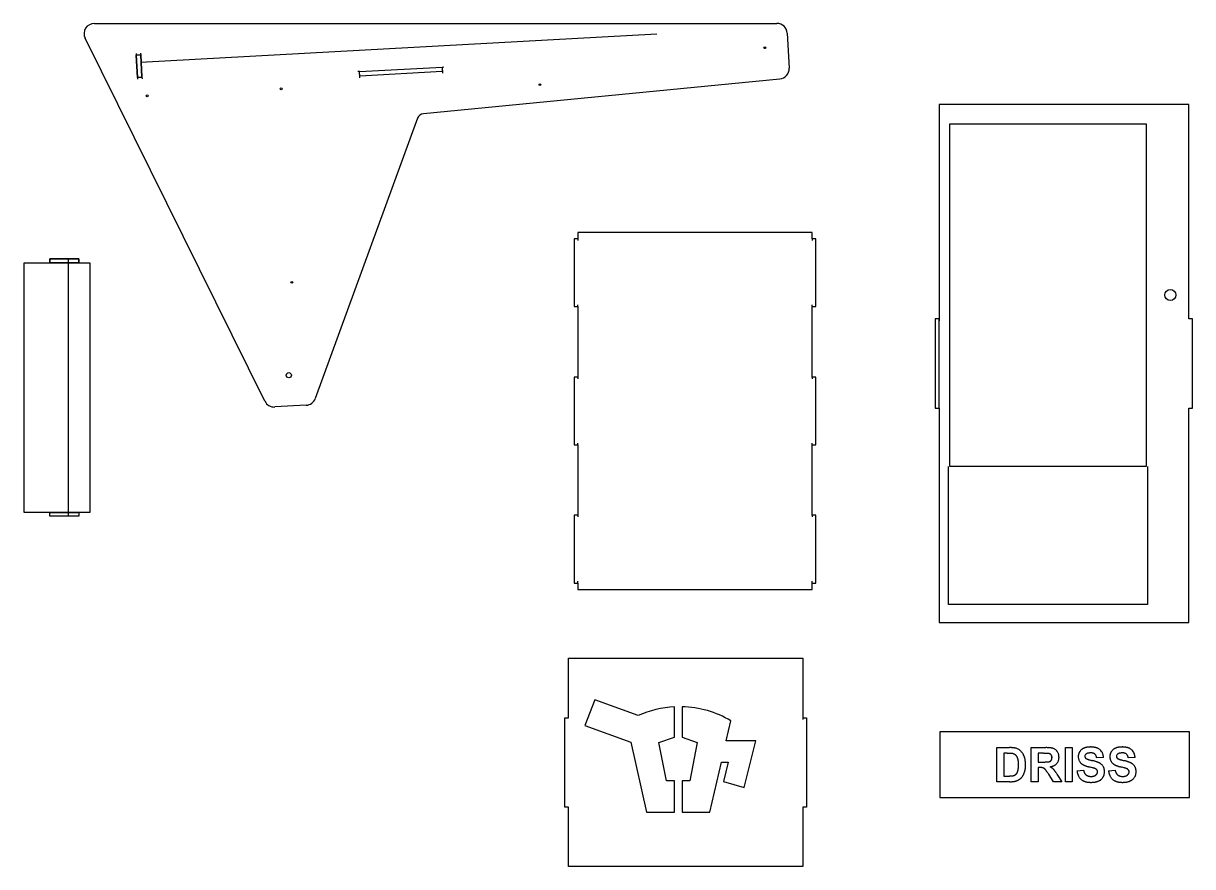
# Model space of a CAD drawing. Header units: millimetres. Extents: x 5372 to 11484, y -5080 to -3114.
# Drawn here: x 5372 to 8098, y -5080 to -3114 of the extents above; entities that cross this region are included whole.
import ezdxf

# ---------------------------------------------------------------- set-up
doc = ezdxf.new("R2010")
doc.units = ezdxf.units.MM
doc.header["$MEASUREMENT"] = 0
for name, color, linetype, true_color in [('engrave 20 mm', 5, 'Continuous', 0x0000ff), ('engrave 9.2 mm', 1, 'Continuous', 0xff0000), ('logo', 178, 'Continuous', 0x000000), ('pocket 9.2 mm', 203, 'Continuous', 0xbf3fff), ('text', 178, 'Continuous', 0x000000)]:
    doc.layers.add(name, color=color, linetype=linetype, true_color=true_color)

msp = doc.modelspace()

# ---------------------------------------------------------------- linework, layer by layer
at = {"layer": 'engrave 20 mm'}
for p, q in [((5537.3, -3113.9), (7128.7, -3113.9)), ((5935, -3995.1), (5515.8, -3148.5)), ((7152.6, -3136.6), (7157.1, -3218.4)), ((7135.5, -3243.6), (6304.6, -3324.8)), ((6291.1, -3335.3), (6052.5, -3988.7)), ((6664.7, -3616.1), (6655.7, -3616.1)), ((6655.7, -3616.1), (6655.7, -3774.1)), ((7210.7, -3601.2), (6664.7, -3601.2)), ((6664.7, -3601.2), (6664.7, -3616.1)), ((6664.7, -3616.1), (6664.7, -3620.1)), ((7210.7, -3616.1), (7210.7, -3601.2)), ((7210.7, -3616.1), (7210.7, -3620.1)), ((7219.7, -3616.1), (7210.7, -3616.1)), ((7219.7, -3774.1), (7219.7, -3616.1)), ((5433.5, -3672.3), (5437.5, -3672.3)), ((7989.9, -3747.2), (7989.9, -4147.2)), ((6655.7, -3774.1), (6664.7, -3774.1)), ((6664.7, -3774.1), (6664.7, -3770.1)), ((6664.7, -3774.1), (6664.7, -3938.5)), ((7210.7, -3774.1), (7210.7, -3770.1)), ((7210.7, -3938.5), (7210.7, -3774.1)), ((7210.7, -3774.1), (7219.7, -3774.1)), ((7506.9, -3803.2), (7506.9, -3807.2)), ((6664.7, -3938.5), (6655.7, -3938.5)), ((6655.7, -3938.5), (6655.7, -4096.5)), ((6664.7, -3938.5), (6664.7, -3942.5)), ((6664.7, -3938.5), (6664.7, -3942.5)), ((7210.7, -3938.5), (7210.7, -3942.5)), ((7219.7, -3938.5), (7210.7, -3938.5)), ((7219.7, -4096.5), (7219.7, -3938.5)), ((6031.3, -4004.4), (5957.8, -4008.4)), ((7506.9, -4011.2), (7506.9, -4007.2)), ((6655.7, -4096.5), (6664.7, -4096.5)), ((6664.7, -4096.5), (6664.7, -4092.5)), ((6664.7, -4096.5), (6664.7, -4092.5)), ((6664.7, -4096.5), (6664.7, -4260.9)), ((7210.7, -4096.5), (7210.7, -4092.5)), ((7210.7, -4260.9), (7210.7, -4096.5)), ((7210.7, -4096.5), (7219.7, -4096.5)), ((7989.9, -4147.2), (7531.9, -4147.2)), ((5373.5, -4176.4), (5371.9, -4176.4)), ((5433.5, -4254.3), (5437.5, -4254.3)), ((5501.5, -4254.3), (5497.5, -4254.3)), ((6664.7, -4260.9), (6655.7, -4260.9)), ((6655.7, -4260.9), (6655.7, -4418.9)), ((6664.7, -4260.9), (6664.7, -4264.9)), ((7210.7, -4260.9), (7210.7, -4264.9)), ((7219.7, -4260.9), (7210.7, -4260.9)), ((7219.7, -4418.9), (7219.7, -4260.9)), ((6664.7, -4418.9), (6664.7, -4414.9)), ((7210.7, -4418.9), (7210.7, -4414.9)), ((6655.7, -4418.9), (6664.7, -4418.9)), ((6664.7, -4418.9), (6664.7, -4433.8)), ((6664.7, -4433.8), (7210.7, -4433.8)), ((7210.7, -4433.8), (7210.7, -4418.9)), ((7210.7, -4418.9), (7219.7, -4418.9))]:
    msp.add_line(p, q, dxfattribs=at)
for points in [[(8088.9, -3803.2), (8088.9, -3303.2), (7506.9, -3303.2), (7506.9, -3803.2), (7497.9, -3803.2), (7497.9, -4011.2), (7506.9, -4011.2), (7506.9, -4511.2), (8088.9, -4511.2), (8088.9, -4011.2), (8097.9, -4011.2), (8097.9, -3803.2)], [(5433.5, -4254.3), (5373.5, -4254.3), (5373.5, -3672.3), (5433.5, -3672.3), (5433.5, -3663.3), (5501.5, -3663.3), (5501.5, -3672.3), (5526.5, -3672.3), (5526.5, -4254.3), (5501.5, -4254.3), (5501.5, -4263.3), (5433.5, -4263.3)], [(7508.3, -4918.7), (8090.3, -4918.7), (8090.3, -4765.7), (7508.3, -4765.7)]]:
    msp.add_lwpolyline(points, close=True, dxfattribs=at)
for points in [[(7531.9, -4147.2), (7531.9, -3348.2), (7989.9, -3348.2), (7989.9, -4147.2)], [(5497.5, -3672.3), (5501.5, -3672.3), (5501.5, -3671.6)], [(7189, -4733.2), (7198, -4733.2), (7198, -4941.2), (7189, -4941.2), (7189, -5080.2), (6643, -5080.2), (6643, -4941.2), (6634, -4941.2), (6634, -4733.2), (6643, -4733.2), (6643, -4594.2), (6682, -4594.2), (7150, -4594.2), (7189, -4594.2), (7189, -4733.2), (7189, -4737.2)]]:
    msp.add_lwpolyline(points, dxfattribs=at)
for centre, radius in [((7100.4, -3170.6), 2.1), ((5973, -3266.5), 2.1), ((6576.2, -3256.8), 2.1), ((5660.6, -3282.8), 2.1), ((5997.7, -3717.8), 2.1), ((8045.9, -3747.2), 13), ((5990.6, -3934.3), 6)]:
    msp.add_circle(centre, radius, dxfattribs=at)
for centre, radius, start, end in [((5537.3, -3137.9), 24, 90, 206.3397), ((7128.7, -3137.9), 24, 3.1411, 90), ((7133.1, -3219.7), 24, 275.5852, 3.1411), ((6306.1, -3340.7), 16, 95.5852, 159.9425), ((5956.5, -3984.5), 24, 206.3397, 273.1411), ((6030, -3980.4), 24, 273.1411, 339.9425)]:
    msp.add_arc(centre, radius, start, end, dxfattribs=at)
at = {"layer": 'engrave 9.2 mm'}
for p, q in [((5644.6, -3204.2), (6848.7, -3138.1)), ((5634.7, -3183.9), (5634.9, -3187.9)), ((5645.1, -3183.3), (5645.3, -3187.3)), ((6155.8, -3226.2), (6347.9, -3215.7)), ((6347.9, -3215.7), (6351.9, -3215.4)), ((6347.9, -3215.7), (6348.7, -3230)), ((5637.8, -3240), (5638, -3244)), ((5648.2, -3239.4), (5648.4, -3243.4)), ((6155.8, -3226.2), (6151.8, -3226.4)), ((6156.6, -3240.6), (6155.8, -3226.2)), ((6348.5, -3226), (6156.4, -3236.6)), ((5501.1, -3672.3), (5433.1, -3672.3)), ((5476.7, -4263.3), (5476.7, -3663.3)), ((7528.9, -4469.2), (7528.9, -4147.2)), ((7992.9, -4147.2), (7992.9, -4469.2)), ((5501.1, -4254.3), (5433.1, -4254.3)), ((7992.9, -4469.2), (7528.9, -4469.2))]:
    msp.add_line(p, q, dxfattribs=at)
msp.add_lwpolyline([(5645.3, -3187.1), (5634.9, -3187.7), (5637.8, -3240), (5648.2, -3239.4)], close=True, dxfattribs=at)
at = {"layer": 'logo'}
for p, q in [((6889.6, -4778.4), (6889.6, -4707.5)), ((6907.6, -4707.3), (6907.6, -4778.5)), ((6889.6, -4953.5), (6889.6, -4880)), ((6907.6, -4880), (6907.6, -4953.5))]:
    msp.add_line(p, q, dxfattribs=at)
for points in [[(6805.4, -4727.9), (6704.4, -4691), (6680.9, -4751.1), (6787.8, -4790), (6824.7, -4953.5), (6889.6, -4953.5)], [(6999.1, -4837), (7015.2, -4837), (7004.1, -4881.6), (7052.1, -4895.4), (7079.3, -4787.1), (7010.5, -4787.1), (7021.4, -4740.3)], [(6889.6, -4880), (6870.9, -4880), (6853.5, -4790.9), (6889.6, -4778.4)], [(6907.6, -4778.5), (6942.5, -4790.9), (6925.3, -4880), (6907.6, -4880)], [(6907.6, -4953.5), (6972.4, -4953.5), (6999.1, -4837)]]:
    msp.add_lwpolyline(points, dxfattribs=at)
for start, end in [(92.9609, 114.3687), (59.0523, 88.5334)]:
    msp.add_arc((6901.6, -4940.2), 233, start, end, dxfattribs=at)
at = {"layer": 'pocket 9.2 mm'}
for points in [[(5648.2, -3239.4), (5637.8, -3240), (5634.9, -3187.7), (5645.3, -3187.1)], [(6156.4, -3236.6), (6155.8, -3226.2), (6347.9, -3215.7), (6348.5, -3226)], [(5501.5, -3663.3), (5433.5, -3663.3), (5433.5, -3672.3), (5501.5, -3672.3)], [(7506.9, -4011.2), (7506.9, -3803.2), (7497.9, -3803.2), (7497.9, -4011.2)], [(5501.5, -4263.3), (5433.5, -4263.3), (5433.5, -4254.3), (5501.5, -4254.3)]]:
    msp.add_lwpolyline(points, close=True, dxfattribs=at)
at = {"layer": 'text'}
for p, q in [((7641.6, -4802.7), (7671, -4802.7)), ((7665.2, -4816), (7657.9, -4816)), ((7737.9, -4836.3), (7749.7, -4836.3)), ((7890, -4825.9), (7874.2, -4826.4)), ((7963.6, -4825.9), (7947.8, -4826.4)), ((7828.3, -4856.5), (7843.6, -4855.1)), ((7901.9, -4856.5), (7917.2, -4855.1))]:
    msp.add_line(p, q, dxfattribs=at)
for points in [[(7671.9, -4882.2), (7641.6, -4882.2), (7641.6, -4802.7)], [(7657.9, -4816), (7657.9, -4868.9), (7670, -4868.9)], [(7721.6, -4882.2), (7721.6, -4802.7), (7755.3, -4802.7)], [(7750.3, -4816), (7737.9, -4816), (7737.9, -4836.3)], [(7741.2, -4849.1), (7737.9, -4849.1), (7737.9, -4882.2), (7721.6, -4882.2)], [(7783.2, -4866.7), (7792.8, -4882.2), (7773.7, -4882.2), (7762.3, -4865)]]:
    msp.add_lwpolyline(points, dxfattribs=at)
msp.add_lwpolyline([(7801.2, -4882.2), (7801.2, -4802.7), (7817.4, -4802.7), (7817.4, -4882.2)], close=True, dxfattribs=at)
for centre, radius, start, end in [((7665.2, -5052.8), 236.7, 89.4536, 90), ((7665.9, -4980.9), 164.8, 88.669, 89.4536), ((7666.5, -4953.1), 137, 87.8937, 88.669), ((7671, -4925.8), 123.1, 88.9126, 90), ((7668.3, -4904.2), 88.1, 86.6885, 87.8937), ((7671.5, -4898.3), 95.6, 87.5132, 88.9126), ((7669.2, -4889), 72.9, 86.0784, 86.6885), ((7670.3, -4872.4), 56.3, 85.2877, 86.0784), ((7670.9, -4865.4), 49.2, 84.5001, 85.2877), ((7672.1, -4852.8), 36.6, 83.4408, 84.5001), ((7672, -4886.7), 84, 86.1181, 87.5132), ((7672.7, -4847.7), 31.4, 82.3877, 83.4408), ((7673.9, -4838.6), 22.3, 80.901, 82.3877), ((7674.5, -4835.1), 18.7, 79.4279, 80.901), ((7673.4, -4866.1), 63.3, 84.2663, 86.1181), ((7675.6, -4828.9), 12.4, 77.2071, 79.4279), ((7674.2, -4836.2), 19.8, 74.5107, 77.7515), ((7674.8, -4834.1), 17.6, 70.8715, 74.5107), ((7674.3, -4857.5), 54.7, 82.422, 84.2663), ((7675, -4833.2), 16.7, 67.2281, 70.8715), ((7676.2, -4842.7), 39.7, 79.8826, 82.422), ((7675.6, -4831.9), 15.3, 63.2453, 67.2281), ((7676, -4831.2), 14.5, 55.1871, 63.2453), ((7677.1, -4837.9), 34.8, 78.6037, 79.8826), ((7678.2, -4832.4), 29.3, 77.0813, 78.6037), ((7676.5, -4830.4), 13.6, 46.5879, 55.1871), ((7678.8, -4830), 26.8, 75.56, 77.0813), ((7679.9, -4825.6), 22.3, 73.7301, 75.56), ((7676.6, -4830.3), 13.4, 42.1811, 46.5879), ((7678.4, -4830.3), 27.2, 58.6419, 73.5968), ((7675.7, -4831.1), 14.6, 38.1506, 42.1811), ((7675, -4831.6), 15.5, 34.126, 38.1506), ((7673.4, -4832.8), 17.5, 30.5667, 34.126), ((7672.3, -4833.4), 18.7, 27.0117, 30.5667), ((7669.7, -4834.7), 21.7, 23.9357, 27.0117), ((7678.6, -4830), 26.9, 43.4903, 58.6419), ((7675.3, -4833.2), 31.4, 36.8066, 43.4903), ((7673.7, -4834.4), 33.4, 30.5225, 36.8066), ((7672.5, -4835.1), 34.8, 27.4015, 30.5225), ((7670.4, -4836.2), 37.2, 24.4783, 27.4015), ((7669.1, -4836.8), 38.6, 21.5567, 24.4783), ((7666, -4838), 42, 18.869, 21.5567), ((7670.3, -4836.5), 37.4, 15.6594, 18.869), ((7750.3, -5479.3), 663.2, 89.6661, 90), ((7752.9, -5037.5), 221.4, 88.666, 89.6661), ((7755.3, -4944.1), 141.4, 88.8023, 90), ((7754.8, -4954.5), 138.4, 88.1656, 88.666), ((7756, -4908.2), 105.4, 87.1962, 88.8023), ((7757.4, -4875.7), 59.5, 87.0022, 88.1656), ((7758.3, -4857.1), 40.9, 86.4085, 87.0022), ((7759.5, -4839), 22.8, 85.3452, 86.4085), ((7756.7, -4893.4), 90.7, 85.5982, 87.1962), ((7759.9, -4833.9), 17.7, 84.8039, 85.3452), ((7760.4, -4828.5), 12.3, 84.0261, 84.8039), ((7760.6, -4826.5), 10.2, 83.2576, 84.0261), ((7761, -4822.8), 6.57, 82.0618, 83.2576), ((7759.6, -4830.2), 14.1, 76.5345, 80.3519), ((7760.1, -4828.1), 11.9, 72.0214, 76.5345), ((7758.7, -4867.6), 64.8, 83.3612, 85.5982), ((7760.4, -4827.2), 11, 67.4975, 72.0214), ((7760.9, -4826), 9.68, 62.3512, 67.4975), ((7761.2, -4825.3), 8.94, 51.8436, 62.3512), ((7759.7, -4859.2), 56.3, 82.2337, 83.3612), ((7761.6, -4824.9), 8.34, 40.5866, 51.8436), ((7761, -4849.7), 46.7, 80.8756, 82.2337), ((7761.8, -4824.7), 8.06, 34.7933, 40.5866), ((7761.7, -4845.5), 42.5, 79.5189, 80.8756), ((7761.7, -4824.7), 8.13, 29.0546, 34.7933), ((7761.6, -4824.8), 8.35, 23.3244, 29.0546), ((7760.9, -4825.1), 9.1, 18.0672, 23.3244), ((7763.1, -4837.9), 34.8, 77.8614, 79.5189), ((7760.3, -4825.3), 9.67, 12.8246, 18.0672), ((7758.8, -4825.7), 11.2, 8.2916, 12.8246), ((7757.9, -4825.8), 12.2, 3.7698, 8.2916), ((7755.4, -4826), 14.6, 360, 3.7698), ((7763.8, -4834.6), 31.4, 76.2056, 77.8614), ((7765.2, -4828.7), 25.3, 74.1529, 76.2056), ((7765.9, -4826.2), 22.7, 72.1024, 74.1529), ((7767.4, -4821.8), 18.1, 69.5241, 72.1024), ((7767.3, -4822.1), 18.4, 60.1607, 69.5241), ((7767.7, -4821.2), 17.4, 50.3033, 60.1607), ((7767.5, -4821.6), 17.8, 45.4453, 50.3033), ((7766.7, -4822.3), 18.9, 40.8623, 45.4453), ((7766.1, -4822.9), 19.7, 36.2866, 40.8623), ((7764.3, -4824.2), 21.9, 32.168, 36.2866), ((7764.3, -4824.2), 21.9, 23.7462, 32.168), ((7764.2, -4824.2), 22.1, 15.3832, 23.7462), ((7763.4, -4824.4), 22.9, 11.2499, 15.3832), ((7761.9, -4824.7), 24.4, 7.3768, 11.2499), ((7760.9, -4824.9), 25.5, 3.508, 7.3768), ((7758.2, -4825), 28.1, 0, 3.508), ((7756.6, -4825), 29.8, 355.8578, 360), ((7852.6, -4823.6), 21.4, 171.9355, 180), ((7855.5, -4823.6), 24.2, 180, 185.4465), ((7851.6, -4823.5), 20.3, 163.4654, 171.9355), ((7851.9, -4823.5), 20.6, 159.2742, 163.4654), ((7852.6, -4823.8), 21.4, 155.24, 159.2742), ((7853.2, -4824.1), 22, 151.2094, 155.24), ((7854.7, -4824.9), 23.8, 147.4725, 151.2094), ((7851.6, -4823), 20.1, 138.509, 147.4725), ((7851.8, -4823.1), 20.4, 129.6522, 138.509), ((7852.4, -4823.8), 21.2, 125.2819, 129.6522), ((7853.3, -4825.1), 22.9, 121.2262, 125.2819), ((7853.9, -4826.1), 24, 117.1759, 121.2262), ((7855.2, -4828.6), 26.8, 113.5478, 117.1759), ((7855.5, -4829.4), 27.6, 109.8343, 113.5478), ((7856.6, -4832.3), 30.8, 106.4988, 109.8343), ((7852.5, -4822.8), 5.96, 152.6199, 180), ((7853, -4822.8), 6.38, 180, 186.097), ((7852.4, -4822.9), 5.78, 186.097, 192.8264), ((7852.2, -4822.9), 5.63, 192.8264, 199.569), ((7852.3, -4822.9), 5.67, 199.569, 206.2686), ((7852.7, -4822.9), 6.16, 126.1006, 152.6199), ((7857.1, -4834.1), 32.7, 103.1665, 106.4988), ((7856, -4827.4), 11.7, 120.0914, 126.1553), ((7858.1, -4838.5), 37.1, 100.2331, 103.1665), ((7856.7, -4828.6), 13.1, 114.689, 120.0914), ((7857, -4829.3), 13.9, 111.9996, 114.689), ((7858.6, -4841), 39.7, 97.3017, 100.2331), ((7857.5, -4830.4), 15.1, 109.5212, 111.9996), ((7857.7, -4831), 15.8, 107.0437, 109.5212), ((7858.1, -4832.5), 17.3, 104.7859, 107.0437), ((7859.4, -4846.9), 45.7, 94.7522, 97.3017), ((7858.4, -4833.3), 18.1, 102.5288, 104.7859), ((7858.8, -4835.2), 20.1, 100.4877, 102.5288), ((7859, -4836.2), 21.1, 98.447, 100.4877), ((7859.6, -4850.3), 49.1, 92.2037, 94.7522), ((7859.3, -4838.6), 23.5, 96.6106, 98.447), ((7859.6, -4840.6), 25.5, 92.9475, 96.6106), ((7859.9, -4858), 56.7, 90, 92.2037), ((7859.9, -4846.8), 31.7, 90, 92.9475), ((7859.9, -4864.3), 63.1, 88.3725, 90), ((7859.9, -4847.7), 32.6, 88.5802, 90), ((7860, -4843.8), 28.8, 86.9691, 88.5802), ((7860.1, -4842), 27, 85.3581, 86.9691), ((7860.1, -4857), 55.7, 86.53, 88.3725), ((7860.3, -4838.8), 23.7, 83.5269, 85.3581), ((7860.5, -4837.3), 22.3, 81.6956, 83.5269), ((7860.3, -4853.6), 52.4, 84.6873, 86.53), ((7860.9, -4834.7), 19.6, 79.614, 81.6956), ((7861.1, -4833.5), 18.4, 77.5321, 79.614), ((7861.6, -4831.4), 16.2, 75.1717, 77.5321), ((7860.9, -4847.6), 46.3, 82.6027, 84.6873), ((7861.8, -4830.5), 15.2, 72.8105, 75.1717), ((7862.3, -4828.8), 13.5, 70.15, 72.8105), ((7861.3, -4844.8), 43.5, 80.5177, 82.6027), ((7862.6, -4828.1), 12.8, 67.488, 70.15), ((7863.1, -4826.9), 11.5, 64.5207, 67.488), ((7863.3, -4826.4), 10.9, 61.5514, 64.5207), ((7862.1, -4840), 38.6, 78.1664, 80.5177), ((7863.8, -4825.5), 9.93, 58.2953, 61.5514), ((7864, -4825.2), 9.52, 55.0368, 58.2953), ((7864.4, -4824.7), 8.88, 51.5427, 55.0368), ((7864.3, -4824.7), 8.92, 44.5716, 51.5427), ((7862.5, -4837.8), 36.4, 75.8143, 78.1664), ((7863.8, -4825.3), 9.75, 38.1969, 44.5716), ((7863.5, -4834), 32.5, 73.1797, 75.8143), ((7863.3, -4825.6), 10.3, 35.0314, 38.1969), ((7862.6, -4826.1), 11.1, 32.1083, 35.0314), ((7862.2, -4826.4), 11.6, 29.187, 32.1083), ((7861.2, -4826.9), 12.8, 26.5345, 29.187), ((7860.6, -4827.2), 13.5, 23.8834, 26.5345), ((7864, -4832.4), 30.8, 70.5436, 73.1797), ((7859.2, -4827.9), 15.1, 21.5047, 23.8834), ((7858.3, -4828.2), 15.9, 19.1269, 21.5047), ((7856.5, -4828.8), 17.9, 17.0094, 19.1269), ((7855.4, -4829.2), 19, 14.8923, 17.0094), ((7853.1, -4829.8), 21.4, 13.0146, 14.8923), ((7851.8, -4830.1), 22.7, 11.1371, 13.0146), ((7865, -4829.5), 27.8, 67.6235, 70.5436), ((7865.5, -4828.3), 26.5, 64.7016, 67.6235), ((7866.4, -4826.4), 24.3, 61.5171, 64.7016), ((7867.1, -4825.2), 22.9, 55.104, 61.5171), ((7868.3, -4823.4), 20.7, 48.0014, 55.104), ((7866.4, -4825.5), 23.6, 36.118, 48.0014), ((7867.4, -4824.8), 22.4, 23.6087, 36.118), ((7866.3, -4825.2), 23.6, 17.5064, 23.6087), ((7863.8, -4826), 26.2, 12.0178, 17.5064), ((7862.4, -4826.3), 27.6, 9.2863, 12.0178), ((7860.2, -4826.7), 29.9, 6.7601, 9.2863), ((7858.9, -4826.9), 31.2, 4.235, 6.7601), ((7856, -4827.1), 34.1, 1.9275, 4.235), ((7926.2, -4823.6), 21.4, 171.9355, 180), ((7929.1, -4823.6), 24.2, 180, 185.4465), ((7925.2, -4823.5), 20.3, 163.4654, 171.9355), ((7925.4, -4823.5), 20.6, 159.2742, 163.4654), ((7926.2, -4823.8), 21.4, 155.24, 159.2742), ((7926.8, -4824.1), 22, 151.2094, 155.24), ((7928.3, -4824.9), 23.8, 147.4725, 151.2094), ((7925.2, -4823), 20.1, 138.509, 147.4725), ((7925.4, -4823.1), 20.4, 129.6522, 138.509), ((7926, -4823.8), 21.2, 125.2819, 129.6522), ((7926.9, -4825.1), 22.9, 121.2262, 125.2819), ((7927.5, -4826.1), 24, 117.1759, 121.2262), ((7928.8, -4828.6), 26.8, 113.5478, 117.1759), ((7929.1, -4829.4), 27.6, 109.8343, 113.5478), ((7930.2, -4832.3), 30.8, 106.4988, 109.8343), ((7926.1, -4822.8), 5.96, 152.6199, 180), ((7926.5, -4822.8), 6.38, 180, 186.097), ((7925.9, -4822.9), 5.78, 186.097, 192.8264), ((7925.8, -4822.9), 5.63, 192.8264, 199.569), ((7925.8, -4822.9), 5.67, 199.569, 206.2686), ((7926.3, -4822.9), 6.16, 126.1006, 152.6199), ((7930.7, -4834.1), 32.7, 103.1665, 106.4988), ((7929.6, -4827.4), 11.7, 120.0914, 126.1553), ((7931.7, -4838.5), 37.1, 100.2331, 103.1665), ((7930.3, -4828.6), 13.1, 114.689, 120.0914), ((7930.6, -4829.3), 13.9, 111.9996, 114.689), ((7932.2, -4841), 39.7, 97.3017, 100.2331), ((7931.1, -4830.4), 15.1, 109.5212, 111.9996), ((7931.3, -4831), 15.8, 107.0437, 109.5212), ((7931.7, -4832.5), 17.3, 104.7859, 107.0437), ((7932.9, -4846.9), 45.7, 94.7522, 97.3017), ((7931.9, -4833.3), 18.1, 102.5288, 104.7859), ((7932.4, -4835.2), 20.1, 100.4877, 102.5288), ((7932.6, -4836.2), 21.1, 98.447, 100.4877), ((7933.2, -4850.3), 49.1, 92.2037, 94.7522), ((7932.9, -4838.6), 23.5, 96.6106, 98.447), ((7933.1, -4840.6), 25.5, 92.9475, 96.6106), ((7933.5, -4858), 56.7, 90, 92.2037), ((7933.5, -4846.8), 31.7, 90, 92.9475), ((7933.5, -4864.3), 63.1, 88.3725, 90), ((7933.5, -4847.7), 32.6, 88.5802, 90), ((7933.6, -4843.8), 28.8, 86.9691, 88.5802), ((7933.6, -4842), 27, 85.3581, 86.9691), ((7933.7, -4857), 55.7, 86.53, 88.3725), ((7933.9, -4838.8), 23.7, 83.5269, 85.3581), ((7934.1, -4837.3), 22.3, 81.6956, 83.5269), ((7933.9, -4853.6), 52.4, 84.6873, 86.53), ((7934.5, -4834.7), 19.6, 79.614, 81.6956), ((7934.7, -4833.5), 18.4, 77.5321, 79.614), ((7935.2, -4831.4), 16.2, 75.1717, 77.5321), ((7934.5, -4847.6), 46.3, 82.6027, 84.6873), ((7935.4, -4830.5), 15.2, 72.8105, 75.1717), ((7935.9, -4828.8), 13.5, 70.15, 72.8105), ((7934.8, -4844.8), 43.5, 80.5177, 82.6027), ((7936.2, -4828.1), 12.8, 67.488, 70.15), ((7936.7, -4826.9), 11.5, 64.5207, 67.488), ((7936.9, -4826.4), 10.9, 61.5514, 64.5207), ((7935.7, -4840), 38.6, 78.1664, 80.5177), ((7937.4, -4825.5), 9.93, 58.2953, 61.5514), ((7937.6, -4825.2), 9.52, 55.0368, 58.2953), ((7937.9, -4824.7), 8.88, 51.5427, 55.0368), ((7937.9, -4824.7), 8.92, 44.5716, 51.5427), ((7936.1, -4837.8), 36.4, 75.8143, 78.1664), ((7937.3, -4825.3), 9.75, 38.1969, 44.5716), ((7937.1, -4834), 32.5, 73.1797, 75.8143), ((7936.9, -4825.6), 10.3, 35.0314, 38.1969), ((7936.2, -4826.1), 11.1, 32.1083, 35.0314), ((7935.8, -4826.4), 11.6, 29.187, 32.1083), ((7934.8, -4826.9), 12.8, 26.5345, 29.187), ((7934.1, -4827.2), 13.5, 23.8834, 26.5345), ((7937.6, -4832.4), 30.8, 70.5436, 73.1797), ((7932.7, -4827.9), 15.1, 21.5047, 23.8834), ((7931.9, -4828.2), 15.9, 19.1269, 21.5047), ((7930.1, -4828.8), 17.9, 17.0094, 19.1269), ((7929, -4829.2), 19, 14.8923, 17.0094), ((7926.7, -4829.8), 21.4, 13.0146, 14.8923), ((7925.4, -4830.1), 22.7, 11.1371, 13.0146), ((7938.6, -4829.5), 27.8, 67.6235, 70.5436), ((7939.1, -4828.3), 26.5, 64.7016, 67.6235), ((7940, -4826.4), 24.3, 61.5171, 64.7016), ((7940.6, -4825.2), 22.9, 55.104, 61.5171), ((7941.9, -4823.4), 20.7, 48.0014, 55.104), ((7940, -4825.5), 23.6, 36.118, 48.0014), ((7941, -4824.8), 22.4, 23.6087, 36.118), ((7939.9, -4825.2), 23.6, 17.5064, 23.6087), ((7937.4, -4826), 26.2, 12.0178, 17.5064), ((7936, -4826.3), 27.6, 9.2863, 12.0178), ((7933.8, -4826.7), 29.9, 6.7601, 9.2863), ((7932.5, -4826.9), 31.2, 4.235, 6.7601), ((7929.5, -4827.1), 34.1, 1.9275, 4.235), ((7668.1, -4835.4), 23.4, 20.8621, 23.9357), ((7664.4, -4836.8), 27.3, 18.2339, 20.8621), ((7671.7, -4834.4), 19.7, 16.2518, 18.2339), ((7668.2, -4835.5), 23.3, 14.5772, 16.2518), ((7666.3, -4836), 25.3, 12.9021, 14.5772), ((7662, -4836.9), 29.7, 11.4773, 12.9021), ((7658.2, -4837.7), 33.6, 8.6459, 11.4773), ((7646.4, -4839.5), 45.5, 6.5536, 8.6459), ((7642.1, -4845.2), 49.8, 351.6404, 353.6249), ((7639.6, -4840.3), 52.3, 4.4547, 6.5536), ((7635.7, -4844.5), 56.3, 353.6249, 355.6134), ((7623.3, -4841.6), 68.7, 2.8563, 4.4547), ((7620.4, -4843.4), 71.6, 355.6134, 357.1769), ((7614.1, -4842), 77.9, 1.2538, 2.8563), ((7611.9, -4842.9), 80.1, 357.1769, 358.7431), ((7592.4, -4842.5), 99.6, 360, 1.2538), ((7592.2, -4842.5), 99.9, 358.7431, 0), ((7664, -4838.3), 44, 12.9291, 15.6594), ((7660.3, -4839.1), 47.8, 10.1999, 12.9291), ((7651.8, -4840.7), 56.4, 7.8895, 10.1999), ((7646.9, -4841.4), 61.3, 5.5792, 7.8895), ((7654.2, -4844.7), 54.1, 351.8004, 354.1448), ((7635.9, -4842.4), 72.4, 3.6222, 5.5792), ((7646.2, -4843.8), 62.1, 354.1448, 356.1851), ((7629.7, -4842.8), 78.6, 1.6647, 3.6222), ((7641.7, -4843.5), 66.6, 356.1851, 358.2253), ((7615.9, -4843.2), 92.4, 360, 1.6647), ((7631.7, -4843.2), 76.6, 358.2253, 360), ((7741.2, -4912.8), 63.7, 88.8491, 90), ((7741.5, -4896.8), 47.7, 87.3124, 88.8491), ((7741.8, -4890.3), 41.1, 85.7832, 87.3124), ((7742.7, -4878.7), 29.5, 83.6538, 85.7832), ((7743.1, -4874.9), 25.7, 82.5808, 83.6538), ((7743.6, -4870.7), 21.4, 81.2921, 82.5808), ((7743.9, -4868.8), 19.5, 80.0047, 81.2921), ((7744.5, -4865.3), 16, 78.4366, 80.0047), ((7744.8, -4863.8), 14.5, 76.8702, 78.4366), ((7745.5, -4861.1), 11.7, 74.9339, 76.8702), ((7745.8, -4860), 10.5, 72.9999, 74.9339), ((7746.4, -4857.9), 8.38, 70.5737, 72.9999), ((7746, -4859.1), 9.59, 66.5108, 70.5737), ((7749.7, -4588.6), 247.7, 270, 270.5992), ((7745.7, -4859.7), 10.2, 62.7027, 66.5108), ((7745.5, -4860), 10.7, 58.8986, 62.7027), ((7745, -4861), 11.7, 55.4444, 58.8986), ((7744.6, -4861.5), 12.4, 51.9938, 55.4444), ((7743.6, -4862.8), 14, 48.9321, 51.9938), ((7750.6, -4673.5), 162.8, 270.5992, 271.5109), ((7743, -4863.5), 14.9, 45.8728, 48.9321), ((7751.4, -4704.5), 131.8, 271.5109, 272.4048), ((7753.7, -4758.7), 77.5, 272.4048, 273.925), ((7754.8, -4774.7), 61.5, 273.925, 274.6975), ((7756.2, -4791.6), 44.5, 274.6975, 275.7638), ((7756.8, -4798.4), 37.7, 275.7638, 276.8219), ((7758.3, -4810.3), 25.8, 276.8219, 278.3717), ((7758.8, -4814.1), 21.9, 278.3717, 279.1542), ((7759.5, -4818.3), 17.6, 279.1542, 280.1275), ((7759.8, -4820.1), 15.7, 280.1275, 281.0988), ((7760.5, -4823.5), 12.4, 281.0988, 282.3362), ((7760.8, -4824.9), 10.9, 282.3362, 283.5702), ((7761.4, -4827.4), 8.32, 283.5702, 285.1888), ((7761.7, -4828.5), 7.23, 285.1888, 286.8014), ((7762.2, -4830.3), 5.32, 286.8014, 288.9922), ((7760.7, -4825.7), 10.1, 288.9922, 293.146), ((7761.1, -4826.6), 9.17, 293.146, 297.729), ((7761.2, -4826.9), 8.82, 297.729, 302.3186), ((7759.7, -4806.5), 41.2, 278.3881, 281.831), ((7741.4, -4888.3), 47.7, 56.0506, 59.4556), ((7761.5, -4827.3), 8.38, 302.3186, 307.1467), ((7761.5, -4827.4), 8.24, 307.1467, 316.9363), ((7761.1, -4827), 8.78, 316.9363, 326.1188), ((7761.2, -4814.1), 33.4, 281.831, 286.0698), ((7746.3, -4881), 38.9, 51.875, 56.0506), ((7761.5, -4827.3), 8.36, 326.1188, 331.1056), ((7761.2, -4827.1), 8.75, 331.1056, 335.8722), ((7760.8, -4827), 9.08, 335.8722, 340.6316), ((7760, -4826.6), 10, 340.6316, 344.9514), ((7759.4, -4826.5), 10.6, 344.9514, 349.2633), ((7757.9, -4826.2), 12.2, 349.2633, 353.0301), ((7756.9, -4826.1), 13.1, 353.0301, 356.7913), ((7754.7, -4826), 15.4, 356.7913, 360), ((7748.1, -4878.7), 36, 49.7834, 51.875), ((7761.9, -4816.5), 30.9, 286.0698, 288.1933), ((7750.2, -4876.3), 32.8, 47.4856, 49.7834), ((7762.8, -4819.1), 28.1, 288.1933, 290.5304), ((7751.2, -4875.2), 31.4, 45.187, 47.4856), ((7763.3, -4820.3), 26.8, 290.5304, 292.8683), ((7764.1, -4822.4), 24.6, 292.8683, 295.4179), ((7764.7, -4823.7), 23.2, 295.4179, 300.535), ((7766.2, -4826.2), 20.3, 300.535, 306.3756), ((7766.8, -4827), 19.3, 306.3756, 312.2333), ((7767.5, -4827.7), 18.2, 312.2333, 318.4252), ((7766.4, -4826.7), 19.8, 318.4252, 329.6207), ((7766.2, -4826.6), 20, 329.6207, 340.7139), ((7765, -4826.2), 21.2, 340.7139, 346.1433), ((7762.6, -4825.6), 23.7, 346.1433, 351.0069), ((7760.9, -4825.4), 25.4, 351.0069, 355.8578), ((7852.8, -4823.9), 21.5, 185.4465, 191.5708), ((7852, -4824), 20.7, 191.5708, 197.711), ((7851.4, -4824.2), 20, 197.711, 204.0463), ((7851.5, -4824.2), 20.2, 204.0463, 210.3779), ((7852.7, -4823.5), 21.5, 210.3779, 216.3242), ((7853.7, -4822.8), 22.8, 216.3242, 222.2513), ((7856.2, -4820.4), 26.2, 222.2513, 227.3979), ((7849.4, -4827.8), 16.2, 227.3979, 230.604), ((7851.3, -4825.5), 19.2, 230.604, 233.3136), ((7852.3, -4824.2), 20.9, 233.3136, 236.0223), ((7854.5, -4820.9), 24.8, 236.0223, 238.3033), ((7855.7, -4819), 27, 238.3033, 240.5844), ((7858.2, -4814.7), 32, 240.5844, 242.5087), ((7859.4, -4812.2), 34.8, 242.5087, 244.4335), ((7862.1, -4806.6), 41, 244.4335, 246.0652), ((7863.5, -4803.4), 44.5, 246.0652, 247.6974), ((7866.4, -4796.3), 52.1, 247.6974, 249.0902), ((7852.4, -4822.8), 5.85, 206.2686, 212.9521), ((7853, -4822.4), 6.53, 212.9521, 218.9417), ((7867.9, -4792.4), 56.3, 249.0902, 250.4836), ((7853.3, -4822.2), 6.92, 218.9417, 221.9192), ((7853.7, -4821.8), 7.53, 221.9192, 224.6544), ((7854, -4821.5), 7.89, 224.6544, 227.3882), ((7854.6, -4820.9), 8.71, 227.3882, 229.8646), ((7852.9, -4822.9), 6.1, 229.949, 232.3784), ((7853.7, -4821.8), 7.52, 232.3784, 234.3472), ((7871, -4783.8), 65.5, 250.4836, 251.6811), ((7854.2, -4821.1), 8.32, 234.3472, 236.3176), ((7855.2, -4819.6), 10.2, 236.3176, 237.9325), ((7855.8, -4818.7), 11.2, 237.9325, 239.5487), ((7856.9, -4816.8), 13.5, 239.5487, 240.8895), ((7857.5, -4815.7), 14.7, 240.8895, 242.2313), ((7873.5, -4776.2), 73.5, 251.6811, 254.0626), ((7858.9, -4813.2), 17.5, 242.2313, 243.3577), ((7860, -4811), 20, 243.3577, 245.5945), ((7863.1, -4804.1), 27.5, 245.5945, 247.2208), ((7864.7, -4800.2), 31.8, 247.2208, 248.8539), ((7868.4, -4790.6), 42.1, 248.8539, 250.0875), ((7880.1, -4753.2), 97.4, 254.0626, 255.8589), ((7870.4, -4785.1), 47.9, 250.0875, 251.3248), ((7874.7, -4772.3), 61.4, 251.3248, 252.2891), ((7877, -4765.2), 68.9, 252.2891, 253.2556), ((7675.6, -5562.6), 737.4, 75.4914, 75.8162), ((7882, -4748.6), 86.2, 253.2556, 254.0283), ((7886.3, -4733.7), 101.7, 254.0283, 255.558), ((7787.2, -5131.3), 292, 74.6709, 75.4914), ((7898.4, -4686.7), 150.3, 255.558, 256.5937), ((7824, -4998.8), 170.6, 75.6545, 76.5937), ((7813.1, -5036.7), 193.9, 74.2535, 74.6709), ((7838.6, -4946.3), 99.9, 73.4435, 74.2535), ((7833.7, -4960.9), 131.5, 74.4355, 75.6545), ((7845.9, -4921.9), 74.4, 73.0302, 73.4435), ((7853.4, -4897.1), 48.6, 72.3971, 73.0302), ((7856.3, -4888.2), 39.2, 71.7773, 72.3971), ((7861.4, -4872.6), 22.8, 70.7098, 71.7773), ((7859.9, -4876.7), 27.1, 68.459, 70.5885), ((7838.1, -4945), 114.9, 73.2208, 74.4355), ((7862.2, -4871), 21, 65.7049, 68.459), ((7863, -4869.1), 18.9, 64.3216, 65.7049), ((7864, -4867), 16.5, 62.739, 64.3216), ((7846.6, -4916.8), 85.5, 71.5883, 73.2208), ((7864.5, -4866), 15.5, 61.1566, 62.739), ((7850.4, -4905.4), 73.5, 69.964, 71.5883), ((7848.9, -4830.6), 25.7, 9.4741, 11.1371), ((7857.7, -4885.5), 52.3, 67.6837, 69.964), ((7860.3, -4879.1), 45.4, 66.5343, 67.6837), ((7863.4, -4872), 37.6, 65.1474, 66.5343), ((7864.8, -4868.9), 34.2, 63.7619, 65.1474), ((7867.6, -4863.2), 27.9, 62.0661, 63.7619), ((7868.8, -4861), 25.4, 58.5966, 62.0661), ((7869.7, -4859.5), 23.6, 54.8561, 58.5966), ((7870.1, -4858.9), 22.9, 51.1128, 54.8561), ((7870.7, -4858.1), 21.9, 47.2041, 51.1128), ((7871, -4857.8), 21.5, 39.3115, 47.2041), ((7870.6, -4858.1), 22, 31.6027, 39.3115), ((7873.7, -4856.3), 18.4, 26.8828, 31.6027), ((7872.7, -4856.8), 19.5, 22.4332, 26.8828), ((7871.9, -4857.1), 20.4, 17.9901, 22.4332), ((7869.8, -4857.8), 22.6, 13.9826, 17.9901), ((7926.4, -4823.9), 21.5, 185.4465, 191.5708), ((7925.6, -4824), 20.7, 191.5708, 197.711), ((7925, -4824.2), 20, 197.711, 204.0463), ((7925.1, -4824.2), 20.2, 204.0463, 210.3779), ((7926.3, -4823.5), 21.5, 210.3779, 216.3242), ((7927.2, -4822.8), 22.8, 216.3242, 222.2513), ((7929.8, -4820.4), 26.2, 222.2513, 227.3979), ((7923, -4827.8), 16.2, 227.3979, 230.604), ((7924.9, -4825.5), 19.2, 230.604, 233.3136), ((7925.9, -4824.2), 20.9, 233.3136, 236.0223), ((7928.1, -4820.9), 24.8, 236.0223, 238.3033), ((7929.3, -4819), 27, 238.3033, 240.5844), ((7931.7, -4814.7), 32, 240.5844, 242.5087), ((7933, -4812.2), 34.8, 242.5087, 244.4335), ((7935.7, -4806.6), 41, 244.4335, 246.0652), ((7937.1, -4803.4), 44.5, 246.0652, 247.6974), ((7940, -4796.3), 52.1, 247.6974, 249.0902), ((7926, -4822.8), 5.85, 206.2686, 212.9521), ((7926.6, -4822.4), 6.53, 212.9521, 218.9417), ((7941.5, -4792.4), 56.3, 249.0902, 250.4836), ((7926.9, -4822.2), 6.92, 218.9417, 221.9192), ((7927.3, -4821.8), 7.53, 221.9192, 224.6544), ((7927.6, -4821.5), 7.89, 224.6544, 227.3882), ((7928.1, -4820.9), 8.71, 227.3882, 229.8646), ((7926.4, -4822.9), 6.1, 229.949, 232.3784), ((7927.3, -4821.8), 7.52, 232.3784, 234.3472), ((7944.6, -4783.8), 65.5, 250.4836, 251.6811), ((7927.8, -4821.1), 8.32, 234.3472, 236.3176), ((7928.8, -4819.6), 10.2, 236.3176, 237.9325), ((7929.3, -4818.7), 11.2, 237.9325, 239.5487), ((7930.5, -4816.8), 13.5, 239.5487, 240.8895), ((7931.1, -4815.7), 14.7, 240.8895, 242.2313), ((7947.1, -4776.2), 73.5, 251.6811, 254.0626), ((7932.4, -4813.2), 17.5, 242.2313, 243.3577), ((7933.5, -4811), 20, 243.3577, 245.5945), ((7936.6, -4804.1), 27.5, 245.5945, 247.2208), ((7938.3, -4800.2), 31.8, 247.2208, 248.8539), ((7942, -4790.6), 42.1, 248.8539, 250.0875), ((7953.7, -4753.2), 97.4, 254.0626, 255.8589), ((7944, -4785.1), 47.9, 250.0875, 251.3248), ((7948.3, -4772.3), 61.4, 251.3248, 252.2891), ((7950.6, -4765.2), 68.9, 252.2891, 253.2556), ((7749.2, -5562.6), 737.4, 75.4914, 75.8162), ((7955.6, -4748.6), 86.2, 253.2556, 254.0283), ((7959.9, -4733.7), 101.7, 254.0283, 255.558), ((7860.8, -5131.3), 292, 74.6709, 75.4914), ((7972, -4686.7), 150.3, 255.558, 256.5937), ((7897.6, -4998.8), 170.6, 75.6545, 76.5937), ((7886.7, -5036.7), 193.9, 74.2535, 74.6709), ((7912.2, -4946.3), 99.9, 73.4435, 74.2535), ((7907.3, -4960.9), 131.5, 74.4355, 75.6545), ((7919.5, -4921.9), 74.4, 73.0302, 73.4435), ((7927, -4897.1), 48.6, 72.3971, 73.0302), ((7929.8, -4888.2), 39.2, 71.7773, 72.3971), ((7935, -4872.6), 22.8, 70.7098, 71.7773), ((7911.7, -4945), 114.9, 73.2208, 74.4355), ((7933.5, -4876.7), 27.1, 68.459, 70.5885), ((7935.7, -4871), 21, 65.7049, 68.459), ((7936.6, -4869.1), 18.9, 64.3216, 65.7049), ((7937.6, -4867), 16.5, 62.739, 64.3216), ((7920.2, -4916.8), 85.5, 71.5883, 73.2208), ((7938.1, -4866), 15.5, 61.1566, 62.739), ((7924, -4905.4), 73.5, 69.964, 71.5883), ((7922.5, -4830.6), 25.7, 9.4741, 11.1371), ((7931.2, -4885.5), 52.3, 67.6837, 69.964), ((7933.9, -4879.1), 45.4, 66.5343, 67.6837), ((7937, -4872), 37.6, 65.1474, 66.5343), ((7938.4, -4868.9), 34.2, 63.7619, 65.1474), ((7941.2, -4863.2), 27.9, 62.0661, 63.7619), ((7942.3, -4861), 25.4, 58.5966, 62.0661), ((7943.3, -4859.5), 23.6, 54.8561, 58.5966), ((7943.7, -4858.9), 22.9, 51.1128, 54.8561), ((7944.3, -4858.1), 21.9, 47.2041, 51.1128), ((7944.6, -4857.8), 21.5, 39.3115, 47.2041), ((7944.2, -4858.1), 22, 31.6027, 39.3115), ((7947.3, -4856.3), 18.4, 26.8828, 31.6027), ((7946.3, -4856.8), 19.5, 22.4332, 26.8828), ((7945.5, -4857.1), 20.4, 17.9901, 22.4332), ((7943.4, -4857.8), 22.6, 13.9826, 17.9901), ((7670, -4757), 111.9, 270, 270.8026), ((7670.4, -4786), 82.8, 270.8026, 271.8863), ((7670.8, -4797.9), 71, 271.8863, 272.9635), ((7671.8, -4818.8), 50, 272.9635, 274.4926), ((7672.5, -4827), 41.8, 274.4926, 276.007), ((7674, -4841.2), 27.5, 276.007, 278.3075), ((7674.6, -4845.7), 23, 278.3075, 279.471), ((7675.4, -4850.5), 18.1, 279.471, 280.9497), ((7675.8, -4852.6), 16, 280.9497, 282.4246), ((7676.6, -4856.2), 12.3, 282.4246, 284.3494), ((7675, -4849.4), 19.3, 284.0628, 286.9775), ((7675.6, -4851.4), 17.2, 286.9775, 290.2356), ((7675.9, -4852.2), 16.4, 290.2356, 293.4964), ((7676.5, -4853.5), 14.9, 293.4964, 297.0666), ((7676.8, -4854.3), 14.1, 297.0666, 304.2723), ((7677.5, -4855.3), 12.8, 304.2723, 312.1712), ((7680.4, -4858.4), 8.64, 312.1712, 315.1325), ((7679.7, -4857.7), 9.57, 315.1325, 317.8044), ((7679.3, -4857.4), 10.1, 317.8044, 320.4749), ((7678.4, -4856.6), 11.3, 320.4749, 322.8568), ((7677.8, -4856.2), 12, 322.8568, 325.2378), ((7676.5, -4855.3), 13.6, 325.2378, 327.3469), ((7675.4, -4846.5), 35.7, 290.2517, 293.14), ((7675.8, -4854.8), 14.5, 327.3469, 329.4556), ((7674.2, -4853.9), 16.4, 329.4556, 331.3172), ((7673.2, -4853.3), 17.4, 331.3172, 333.1787), ((7671.2, -4852.3), 19.8, 333.1787, 334.8209), ((7670, -4851.8), 21, 334.8209, 336.4632), ((7667.5, -4850.6), 23.8, 336.4632, 337.9137), ((7676.4, -4848.8), 33.2, 293.14, 296.0301), ((7665.2, -4849.7), 26.2, 337.9137, 340.8034), ((7658.5, -4847.4), 33.3, 340.8034, 343.0741), ((7667.2, -4850), 24.3, 343.0741, 344.7901), ((7663.6, -4849.1), 28, 344.7901, 346.2777), ((7661.6, -4848.6), 30, 346.2777, 347.7657), ((7657.3, -4847.6), 34.5, 347.7657, 349.0614), ((7678.3, -4852.6), 28.9, 296.0301, 299.3466), ((7653.5, -4846.9), 38.3, 349.0614, 351.6404), ((7679.2, -4854.2), 27.1, 299.3466, 302.6664), ((7680.8, -4856.8), 24, 302.6664, 306.4059), ((7681.6, -4857.8), 22.8, 306.4059, 310.1499), ((7682.8, -4859.3), 20.8, 310.1499, 314.249), ((7677.2, -4853.5), 28.9, 314.1486, 318.0123), ((7676.2, -4852.5), 30.3, 318.0123, 321.6943), ((7675.4, -4851.9), 31.3, 321.6943, 325.3732), ((7673.3, -4850.4), 33.9, 325.3732, 328.7733), ((7671.9, -4849.6), 35.5, 328.7733, 332.1702), ((7668.5, -4847.8), 39.4, 332.1702, 335.2356), ((7666.4, -4846.8), 41.7, 335.2356, 338.2986), ((7661.5, -4844.9), 46.9, 338.2986, 341.0168), ((7671.4, -4848.3), 36.4, 341.0435, 344.0875), ((7666.7, -4847), 41.3, 344.0875, 346.7721), ((7664, -4846.3), 44.1, 346.7721, 349.4554), ((7657.7, -4845.2), 50.5, 349.4554, 351.8004), ((7741.5, -4865), 17.1, 43.1982, 45.8728), ((7744.7, -4862), 12.7, 42.1987, 43.1982), ((7741.8, -4864.7), 16.6, 41.4375, 42.1987), ((7740.1, -4866.1), 18.8, 40.674, 41.4375), ((7736.2, -4869.5), 24, 40.074, 40.674), ((7732.7, -4872.4), 28.6, 38.8874, 40.074), ((7721.3, -4881.7), 43.3, 38.1032, 38.8874), ((7709.9, -4890.6), 57.7, 36.5658, 38.1032), ((7667.4, -4922.1), 110.6, 35.7634, 36.5658), ((7643.1, -4939.6), 140.6, 34.9331, 35.7634), ((7570.4, -4990.4), 229.3, 34.424, 34.9331), ((7528.7, -5018.9), 279.8, 33.9067, 34.424), ((7417.2, -5093.9), 414.2, 33.5573, 33.9067), ((7753, -4873.4), 28.8, 42.684, 45.187), ((7755.8, -4870.8), 25, 41.1685, 42.684), ((7749.8, -4876), 32.9, 40.0166, 41.1685), ((7746.5, -4878.8), 37.3, 38.8613, 40.0166), ((7738.4, -4885.3), 47.6, 37.9563, 38.8613), ((7731, -4891.1), 57, 36.167, 37.9563), ((7706.9, -4908.7), 86.8, 34.9932, 36.167), ((7692.9, -4918.5), 103.9, 33.8073, 34.9932), ((7656.7, -4942.8), 147.5, 32.9721, 33.8073), ((7636, -4956.2), 172.2, 32.1317, 32.9721), ((7585.1, -4988.1), 232.3, 31.5088, 32.1317), ((7876.7, -4850.9), 48.7, 186.6905, 188.6066), ((7872.1, -4851.6), 44, 188.6066, 190.7278), ((7870, -4852), 41.9, 190.7278, 192.8495), ((7866.2, -4852.8), 38.1, 192.8495, 195.184), ((7864.6, -4853.3), 36.4, 195.184, 197.5192), ((7861.7, -4854.2), 33.4, 197.5192, 200.0653), ((7860.5, -4854.6), 32, 200.0653, 202.6123), ((7858.4, -4855.5), 29.8, 202.6123, 205.3546), ((7857.1, -4856.1), 28.3, 205.3546, 210.8658), ((7854.8, -4857.5), 25.7, 210.8658, 216.9342), ((7854.2, -4857.9), 25, 216.9342, 223.0138), ((7854, -4858.1), 24.7, 223.0138, 229.1591), ((7853.1, -4859.2), 23.2, 229.1591, 235.8219), ((7854.2, -4857.5), 25.2, 235.8219, 241.9469), ((7876.3, -4849.1), 33.2, 190.3507, 191.9826), ((7872.8, -4849.8), 29.7, 191.9826, 193.8075), ((7871.3, -4850.2), 28.1, 193.8075, 195.6325), ((7868.5, -4851), 25.2, 195.6325, 197.6691), ((7867.2, -4851.4), 23.8, 197.6691, 199.7061), ((7865, -4852.2), 21.4, 199.7061, 201.9693), ((7864, -4852.6), 20.4, 201.9693, 204.2332), ((7862.2, -4853.4), 18.5, 204.2332, 206.7302), ((7861.5, -4853.8), 17.6, 206.7302, 209.2282), ((7860.2, -4854.5), 16.2, 209.2282, 211.9533), ((7859.7, -4854.8), 15.5, 211.9533, 214.6798), ((7858.8, -4855.4), 14.4, 214.6798, 217.6104), ((7858.2, -4855.8), 13.8, 217.6104, 223.5053), ((7857.4, -4856.6), 12.6, 223.5053, 229.9198), ((7857.8, -4856.1), 13.3, 229.9198, 235.9572), ((7858.1, -4855.7), 13.8, 235.9572, 241.7552), ((7858.4, -4855.1), 14.4, 241.7552, 247.5392), ((7859.1, -4853.5), 16.2, 247.5392, 252.6854), ((7859.4, -4852.6), 17.2, 252.6854, 255.2487), ((7859.8, -4851.2), 18.6, 255.2487, 257.6151), ((7859.9, -4850.4), 19.4, 257.6151, 259.9808), ((7860.2, -4848.6), 21.2, 259.9808, 262.1429), ((7860.5, -4847), 22.8, 262.1429, 266.4607), ((7860.8, -4842), 27.9, 266.4607, 270), ((7860.8, -4834.2), 35.6, 270, 271.4947), ((7860.9, -4838.4), 31.5, 271.4947, 273.1873), ((7861, -4840.3), 29.6, 273.1873, 274.8799), ((7861.3, -4843.8), 26.1, 274.8799, 276.7981), ((7861.5, -4845.3), 24.5, 276.7981, 278.7164), ((7861.9, -4848.2), 21.7, 278.7164, 280.8877), ((7862.1, -4849.4), 20.4, 280.8877, 283.0594), ((7862.7, -4851.7), 18.1, 283.0594, 285.5074), ((7862.9, -4852.6), 17, 285.5074, 287.9563), ((7863.5, -4854.4), 15.2, 287.9563, 290.6947), ((7863.8, -4855.1), 14.5, 290.6947, 293.4346), ((7864.3, -4856.4), 13.1, 293.4346, 296.4598), ((7864.6, -4856.9), 12.5, 296.4598, 299.4869), ((7865.1, -4857.7), 11.5, 299.4869, 302.7689), ((7865.3, -4858.1), 11.1, 302.7689, 306.0531), ((7865.6, -4858.6), 10.5, 306.0531, 309.5303), ((7865.5, -4864.2), 13.5, 59.3408, 61.1566), ((7862.8, -4855.2), 14.9, 309.5303, 311.8862), ((7865.9, -4863.5), 12.6, 57.525, 59.3408), ((7866.8, -4862.1), 10.9, 55.4383, 57.525), ((7863.9, -4856.3), 13.3, 311.8862, 314.5164), ((7867.2, -4861.5), 10.2, 53.3514, 55.4383), ((7864.4, -4856.8), 12.7, 314.5164, 317.148), ((7868, -4860.4), 8.89, 50.9556, 53.3514), ((7868.4, -4860), 8.3, 48.5591, 50.9556), ((7865.2, -4857.6), 11.5, 317.148, 320.0526), ((7869.1, -4859.2), 7.27, 45.8215, 48.5591), ((7865.6, -4858), 10.9, 320.0526, 322.9589), ((7869.4, -4858.9), 6.81, 43.0823, 45.8215), ((7870, -4858.3), 6.02, 39.9847, 43.0823), ((7866.3, -4858.5), 10.1, 322.9589, 326.1146), ((7869.3, -4858.9), 6.92, 29.7304, 39.9847), ((7866.6, -4858.7), 9.72, 326.1146, 329.2723), ((7867.1, -4859), 9.15, 329.2723, 332.6277), ((7867.6, -4859.2), 8.6, 332.6277, 346.5491), ((7869.5, -4858.8), 6.67, 19.0967, 29.7304), ((7869.3, -4858.9), 6.93, 13.8734, 19.0967), ((7868.7, -4859), 7.5, 9.0472, 13.8734), ((7867.3, -4859.2), 8.9, 346.5491, 360), ((7868.3, -4859.1), 7.92, 4.2313, 9.0472), ((7867.2, -4859.2), 9.02, 360, 4.2313), ((7868.8, -4858.1), 24.5, 296.6024, 300.8586), ((7869.2, -4859), 23.6, 300.8586, 305.1203), ((7870, -4860), 22.3, 305.1203, 309.6298), ((7870.3, -4860.4), 21.7, 309.6298, 318.7654), ((7869.8, -4860), 22.4, 318.7654, 327.6083), ((7866.3, -4857.8), 26.5, 327.6083, 331.3321), ((7868, -4858.7), 24.6, 331.3321, 335.3462), ((7868.7, -4859), 23.9, 335.3462, 339.3637), ((7869.5, -4859.3), 23, 339.3637, 343.5364), ((7869.8, -4859.4), 22.7, 343.5364, 351.9682), ((7868.4, -4858.1), 24, 9.9813, 13.9826), ((7865, -4858.7), 27.5, 6.485, 9.9813), ((7862.9, -4859), 29.6, 2.9929, 6.485), ((7868.7, -4859.2), 23.8, 351.9682, 0), ((7857.9, -4859.2), 34.6, 360, 2.9929), ((7950.3, -4850.9), 48.7, 186.6905, 188.6066), ((7945.6, -4851.6), 44, 188.6066, 190.7278), ((7943.6, -4852), 41.9, 190.7278, 192.8495), ((7939.8, -4852.8), 38.1, 192.8495, 195.184), ((7938.2, -4853.3), 36.4, 195.184, 197.5192), ((7935.3, -4854.2), 33.4, 197.5192, 200.0653), ((7934.1, -4854.6), 32, 200.0653, 202.6123), ((7932, -4855.5), 29.8, 202.6123, 205.3546), ((7930.6, -4856.1), 28.3, 205.3546, 210.8658), ((7928.4, -4857.5), 25.7, 210.8658, 216.9342), ((7927.8, -4857.9), 25, 216.9342, 223.0138), ((7927.6, -4858.1), 24.7, 223.0138, 229.1591), ((7926.6, -4859.2), 23.2, 229.1591, 235.8219), ((7927.8, -4857.5), 25.2, 235.8219, 241.9469), ((7949.8, -4849.1), 33.2, 190.3507, 191.9826), ((7946.4, -4849.8), 29.7, 191.9826, 193.8075), ((7944.9, -4850.2), 28.1, 193.8075, 195.6325), ((7942, -4851), 25.2, 195.6325, 197.6691), ((7940.8, -4851.4), 23.8, 197.6691, 199.7061), ((7938.5, -4852.2), 21.4, 199.7061, 201.9693), ((7937.5, -4852.6), 20.4, 201.9693, 204.2332), ((7935.8, -4853.4), 18.5, 204.2332, 206.7302), ((7935.1, -4853.8), 17.6, 206.7302, 209.2282), ((7933.8, -4854.5), 16.2, 209.2282, 211.9533), ((7933.2, -4854.8), 15.5, 211.9533, 214.6798), ((7932.3, -4855.4), 14.4, 214.6798, 217.6104), ((7931.8, -4855.8), 13.8, 217.6104, 223.5053), ((7931, -4856.6), 12.6, 223.5053, 229.9198), ((7931.4, -4856.1), 13.3, 229.9198, 235.9572), ((7931.7, -4855.7), 13.8, 235.9572, 241.7552), ((7932, -4855.1), 14.4, 241.7552, 247.5392), ((7932.7, -4853.5), 16.2, 247.5392, 252.6854), ((7933, -4852.6), 17.2, 252.6854, 255.2487), ((7933.3, -4851.2), 18.6, 255.2487, 257.6151), ((7933.5, -4850.4), 19.4, 257.6151, 259.9808), ((7933.8, -4848.6), 21.2, 259.9808, 262.1429), ((7934, -4847), 22.8, 262.1429, 266.4607), ((7934.4, -4842), 27.9, 266.4607, 270), ((7934.4, -4834.2), 35.6, 270, 271.4947), ((7934.5, -4838.4), 31.5, 271.4947, 273.1873), ((7934.6, -4840.3), 29.6, 273.1873, 274.8799), ((7934.9, -4843.8), 26.1, 274.8799, 276.7981), ((7935.1, -4845.3), 24.5, 276.7981, 278.7164), ((7935.5, -4848.2), 21.7, 278.7164, 280.8877), ((7935.7, -4849.4), 20.4, 280.8877, 283.0594), ((7936.2, -4851.7), 18.1, 283.0594, 285.5074), ((7936.5, -4852.6), 17, 285.5074, 287.9563), ((7937.1, -4854.4), 15.2, 287.9563, 290.6947), ((7937.4, -4855.1), 14.5, 290.6947, 293.4346), ((7937.9, -4856.4), 13.1, 293.4346, 296.4598), ((7938.2, -4856.9), 12.5, 296.4598, 299.4869), ((7938.6, -4857.7), 11.5, 299.4869, 302.7689), ((7938.9, -4858.1), 11.1, 302.7689, 306.0531), ((7939.2, -4858.6), 10.5, 306.0531, 309.5303), ((7939.1, -4864.2), 13.5, 59.3408, 61.1566), ((7939.5, -4863.5), 12.6, 57.525, 59.3408), ((7936.4, -4855.2), 14.9, 309.5303, 311.8862), ((7940.4, -4862.1), 10.9, 55.4383, 57.525), ((7937.5, -4856.3), 13.3, 311.8862, 314.5164), ((7940.8, -4861.5), 10.2, 53.3514, 55.4383), ((7937.9, -4856.8), 12.7, 314.5164, 317.148), ((7941.6, -4860.4), 8.89, 50.9556, 53.3514), ((7942, -4860), 8.3, 48.5591, 50.9556), ((7938.8, -4857.6), 11.5, 317.148, 320.0526), ((7942.7, -4859.2), 7.27, 45.8215, 48.5591), ((7939.2, -4858), 10.9, 320.0526, 322.9589), ((7943, -4858.9), 6.81, 43.0823, 45.8215), ((7943.6, -4858.3), 6.02, 39.9847, 43.0823), ((7939.9, -4858.5), 10.1, 322.9589, 326.1146), ((7942.9, -4858.9), 6.92, 29.7304, 39.9847), ((7940.2, -4858.7), 9.72, 326.1146, 329.2723), ((7940.7, -4859), 9.15, 329.2723, 332.6277), ((7941.2, -4859.2), 8.6, 332.6277, 346.5491), ((7943.1, -4858.8), 6.67, 19.0967, 29.7304), ((7942.8, -4858.9), 6.93, 13.8734, 19.0967), ((7942.3, -4859), 7.5, 9.0472, 13.8734), ((7940.9, -4859.2), 8.9, 346.5491, 0), ((7941.9, -4859.1), 7.92, 4.2313, 9.0472), ((7940.8, -4859.2), 9.02, 360, 4.2313), ((7942.3, -4858.1), 24.5, 296.6024, 300.8586), ((7942.8, -4859), 23.6, 300.8586, 305.1203), ((7943.6, -4860), 22.3, 305.1203, 309.6298), ((7943.9, -4860.4), 21.7, 309.6298, 318.7654), ((7943.4, -4860), 22.4, 318.7654, 327.6083), ((7939.9, -4857.8), 26.5, 327.6083, 331.3321), ((7941.6, -4858.7), 24.6, 331.3321, 335.3462), ((7942.3, -4859), 23.9, 335.3462, 339.3637), ((7943.1, -4859.3), 23, 339.3637, 343.5364), ((7943.4, -4859.4), 22.7, 343.5364, 351.9682), ((7942, -4858.1), 24, 9.9813, 13.9826), ((7938.6, -4858.7), 27.5, 6.485, 9.9813), ((7936.5, -4859), 29.6, 2.9929, 6.485), ((7942.2, -4859.2), 23.8, 351.9682, 0), ((7931.5, -4859.2), 34.6, 360, 2.9929), ((7671.9, -4792.3), 89.9, 270, 271.3469), ((7672.3, -4809.3), 72.9, 271.3469, 273.0084), ((7672.7, -4816.8), 65.5, 273.0084, 274.6677), ((7673.7, -4830), 52.2, 274.6677, 276.7495), ((7674.4, -4835.7), 46.5, 276.7495, 278.8285), ((7675.9, -4845.6), 36.4, 278.8285, 281.4809), ((7676.8, -4849.7), 32.2, 281.4809, 284.1304), ((7678.6, -4856.8), 24.9, 284.1304, 287.5574), ((7673.5, -4841.2), 41.3, 287.7605, 290.2517), ((7854.8, -4856.4), 26.5, 241.9469, 244.9902), ((7855.7, -4854.6), 28.6, 244.9902, 247.8152), ((7856.1, -4853.4), 29.8, 247.8152, 250.6386), ((7857.1, -4850.8), 32.6, 250.6386, 253.2179), ((7857.5, -4849.2), 34.2, 253.2179, 255.796), ((7858.4, -4845.6), 37.9, 255.796, 258.1242), ((7858.9, -4843.6), 40, 258.1242, 260.4515), ((7859.6, -4839), 44.6, 260.4515, 262.5372), ((7860, -4836.5), 47.2, 262.5372, 264.6224), ((7860.5, -4830.8), 52.9, 264.6224, 266.4829), ((7860.7, -4827.7), 56, 266.4829, 268.3432), ((7860.9, -4820.8), 62.9, 268.3432, 270), ((7860.9, -4813.2), 70.5, 270, 272.0068), ((7861.3, -4824), 59.6, 272.0068, 274.3772), ((7861.6, -4828.8), 54.9, 274.3772, 276.7478), ((7862.6, -4837.2), 46.5, 276.7478, 279.5479), ((7863.2, -4840.8), 42.8, 279.5479, 282.3492), ((7864.6, -4847), 36.4, 282.3492, 285.6386), ((7865.3, -4849.6), 33.7, 285.6386, 288.9311), ((7866.8, -4853.9), 29.1, 288.9311, 292.7404), ((7867.6, -4855.9), 27, 292.7404, 296.6024), ((7928.4, -4856.4), 26.5, 241.9469, 244.9902), ((7929.3, -4854.6), 28.6, 244.9902, 247.8152), ((7929.7, -4853.4), 29.8, 247.8152, 250.6386), ((7930.7, -4850.8), 32.6, 250.6386, 253.2179), ((7931.1, -4849.2), 34.2, 253.2179, 255.796), ((7932, -4845.6), 37.9, 255.796, 258.1242), ((7932.4, -4843.6), 40, 258.1242, 260.4515), ((7933.2, -4839), 44.6, 260.4515, 262.5372), ((7933.6, -4836.5), 47.2, 262.5372, 264.6224), ((7934.1, -4830.8), 52.9, 264.6224, 266.4829), ((7934.3, -4827.7), 56, 266.4829, 268.3432), ((7934.5, -4820.8), 62.9, 268.3432, 270), ((7934.5, -4813.2), 70.5, 270, 272.0068), ((7934.9, -4824), 59.6, 272.0068, 274.3772), ((7935.2, -4828.8), 54.9, 274.3772, 276.7478), ((7936.2, -4837.2), 46.5, 276.7478, 279.5479), ((7936.8, -4840.8), 42.8, 279.5479, 282.3492), ((7938.2, -4847), 36.4, 282.3492, 285.6386), ((7938.9, -4849.6), 33.7, 285.6386, 288.9311), ((7940.4, -4853.9), 29.1, 288.9311, 292.7404), ((7941.2, -4855.9), 27, 292.7404, 296.6024)]:
    msp.add_arc(centre, radius, start, end, dxfattribs=at)

doc.saveas('drawing.dxf')
